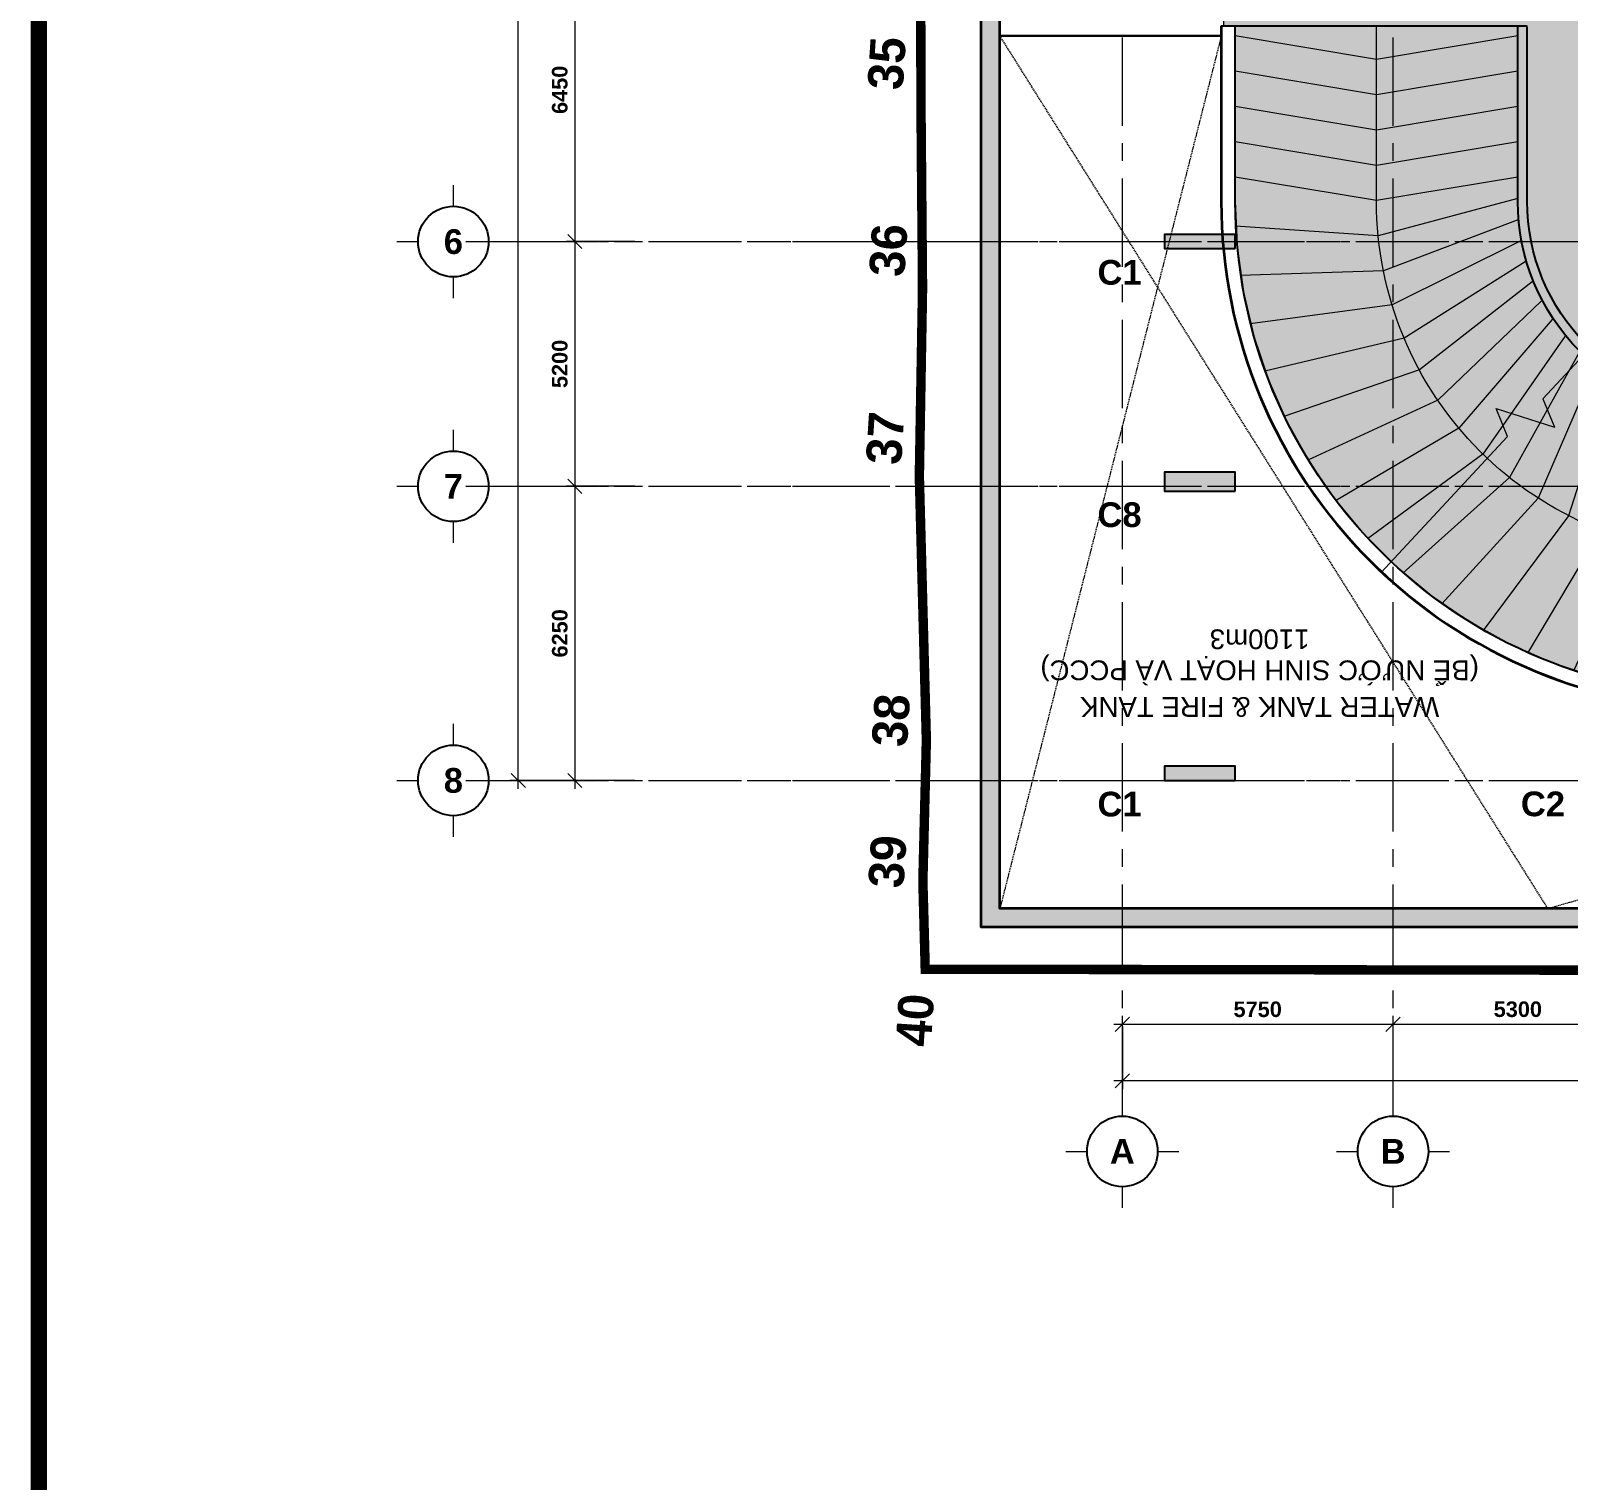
# Model space of a CAD drawing. Header units: millimetres. Extents: x -100356 to 314685, y 446 to 1273965.
# Drawn here: x 17056 to 49712, y 374187 to 404991 of the extents above; entities that cross this region are included whole.
import ezdxf
from ezdxf.enums import TextEntityAlignment as Align
from ezdxf.xclip import XClip

# ---------------------------------------------------------------- set-up
doc = ezdxf.new("R2010")
doc.units = ezdxf.units.MM
doc.header["$XCLIPFRAME"] = 2
for name, pattern in [('20180221 BF$0$b1$0$Kume - Key Plan Boundary', [16, 8, -2, 4, -2]), ('20180221 BF$0$DASHDOT', [1, 0.5, -0.25, 0, -0.25]), ('20180221 BF$0$HIDDEN', [0.375, 0.25, -0.125]), ('20180330-Ascent Plaza-TP-Ban ve so bo$0$20180221 BF$0$b1$0$Core - tb$0$HIDDEN', [0.375, 0.25, -0.125]), ('CENTER', [2, 1.25, -0.25, 0.25, -0.25]), ('gf$0$CENTER2', [28.575, 19.05, -3.175, 3.175, -3.175]), ('gf$0$Kume - Grid Line', [10.5, 6, -1.25, 2, -1.25])]:
    doc.linetypes.add(name, pattern=pattern)
doc.layers.get('DEFPOINTS').update_dxf_attribs({"lineweight": 13})
for name, color, linetype in [('20180221 BF$0$10', 1, 'Continuous'), ('20180221 BF$0$sohieu_diem', 2, 'Continuous'), ('20180221 BF$0$TREE', 99, 'Continuous'), ('NAM', 3, 'Continuous'), ('STR', 7, 'Continuous')]:
    doc.layers.add(name, color=color, linetype=linetype)
for name, color, linetype, lineweight in [('20180221 BF$0$@ color hatch', 7, 'Continuous', 13), ('20180221 BF$0$b1$0$A-_ANOT----_A', 7, 'Continuous', 5), ('20180221 BF$0$b1$0$A-_DETA----_ED', 7, 'Continuous', 9), ('20180221 BF$0$b1$0$A-_WALL----_H', 1, 'Continuous', 18), ('20180221 BF$0$b1$0$C-_SITEBNRY_E', 1, '20180221 BF$0$b1$0$Kume - Key Plan Boundary', 100), ('20180221 BF$0$b1$0$Core - tb$0$A.Concrete', 7, 'Continuous', 35), ('20180221 BF$0$setback', 1, 'Continuous', 13), ('20180221 BF$0$TUONG 2', 2, 'Continuous', 25), ('20180330-Ascent Plaza-TP-Ban ve so bo$0$20180221 BF$0$b1$0$Core - tb$0$A.Thin', 8, 'Continuous', 13), ('20180330-Ascent Plaza-TP-Ban ve so bo$0$20180221 BF$0$Core - tb$0$A.Wall', 2, 'Continuous', 35), ('20180330-Ascent Plaza-TP-Ban ve so bo$0$20180221 BF$0$TEXT', 6, 'Continuous', 20), ('20180330-Ascent Plaza-TP-Ban ve so bo$0$20180221 BF$0$TUONG 2', 2, 'Continuous', 25), ('A.Concrete', 7, 'Continuous', 25), ('gf$0$A.Axis', 251, 'gf$0$CENTER2', 13), ('LC.HA', 250, 'Continuous', 9), ('LDIM OUT', 250, 'Continuous', 13), ('LGI', 250, 'CENTER', 9), ('luoicot', 30, 'Continuous', 13), ('Text 35', 250, 'Continuous', 15)]:
    doc.layers.add(name, color=color, linetype=linetype, lineweight=lineweight)
doc.styles.add('20180221 BF$0$VAPTIMN', font='VNI-Aptima-Bold.TTF')
doc.styles.add('20180330-Ascent Plaza-TP-Ban ve so bo$0$20180221 BF$0$VnArial', font='Font - TrueType - Arial.ttf')
doc.styles.add('ARIAL', font='Font - TrueType - Arial Bold.ttf')
doc.dimstyles.new('TL 150 OUT', dxfattribs={"dimscale": 150, "dimtxt": 2.2, "dimasz": 2, "dimexe": 1.2, "dimexo": 1.5, "dimgap": 1, "dimtad": 1, "dimdec": 0, "dimdsep": 46, "dimtxsty": 'ARIAL', "dimblk": 'OBLIQUE', "dimcen": 2, "dimdle": 1.2, "dimclrd": 256, "dimclre": 256, "dimclrt": 4, "dimaunit": 1, "dimadec": 0, "dimazin": 0, "dimtfac": 1, "dimtdec": 0, "dimtix": 1, "dimtmove": 2, "dimatfit": 3, "dimfxl": 1, "dimtolj": 1, "dimtzin": 0, "dimarcsym": 0})

# ---------------------------------------------------------------- blocks, each defined once
blk = doc.blocks.new('20180221 BF$0$b1$0$Family - ___-1748564-1st Basement')
at = {"layer": '20180221 BF$0$b1$0$C-_SITEBNRY_E', "lineweight": 18}
for p, q in [((112405, 50879), (61188, 50955)), ((112455, 49012), (112405, 50879)), ((112381, 46011), (112455, 49012)), ((112530, 40409), (112381, 46011)), ((112462, 36415), (112530, 40409)), ((112496, 32445), (112462, 36415)), ((112502, 29438), (112496, 32445))]:
    blk.add_line(p, q, dxfattribs=at)
blk = doc.blocks.new('20180221 BF$0$b1$0$KUME - Cut Mark Symbol - Cut Mark-1823924-1st Basement')
at = {"layer": '20180221 BF$0$b1$0$A-_ANOT----_A'}
for p, q in [((-1.83, 0), (-0.91, 1.98)), ((0.92, -1.95), (-0.91, 1.98)), ((-15, 0), (-1.83, 0)), ((1.83, 0), (15, 0)), ((1.83, 0), (0.92, -1.95))]:
    blk.add_line(p, q, dxfattribs=at)
blk = doc.blocks.new('20180221 BF$0$hientrang')
at = {"layer": '20180221 BF$0$10', "color": 1, "linetype": 'Continuous'}
for p, q in [((-95312, 95702, 0), (-99272, 95417, 0)), ((-92312, 95898, 0), (-95312, 95702, 0)), ((-99272, 95417, 0), (-103263, 95232, 0)), ((-103263, 95232, 0), (-108843, 94729, 0)), ((-108843, 94729, 0), (-111844, 94613, 0)), ((-111844, 94613, 0), (-113704, 94445, 0)), ((-113704, 94445, 0), (-110540, 43326, 0))]:
    blk.add_line(p, q, dxfattribs=at)
at = {"layer": '20180221 BF$0$10', "color": 1}
for p, q in [((-95312, 95702, 0), (-99272, 95417, 0)), ((-92312, 95898, 0), (-95312, 95702, 0)), ((-99272, 95417, 0), (-103263, 95232, 0)), ((-103263, 95232, 0), (-108843, 94729, 0)), ((-108843, 94729, 0), (-111844, 94613, 0)), ((-111844, 94613, 0), (-113704, 94445, 0)), ((-113704, 94445, 0), (-110540, 43326, 0))]:
    blk.add_line(p, q, dxfattribs=at)
at = {"layer": '20180221 BF$0$setback', "color": 1, "linetype": '20180221 BF$0$DASHDOT', "ltscale": 200, "const_width": 200, "elevation": 0}
blk.add_lwpolyline([(-64687, 107633), (-71608, 106512), (-73129, 105984), (-73130, 105414), (-77140, 104869), (-77250, 105249), (-77680, 105219), (-77900, 105350), (-82200, 105085), (-86230, 104910), (-87270, 104902), (-90121, 104815), (-91714, 102077), (-92674, 102048), (-92312, 95898), (-95312, 95702), (-99272, 95417), (-103263, 95232), (-108843, 94729), (-111844, 94613), (-113704, 94445), (-110540, 43326), (-98301, 45606), (-91530, 9756)], dxfattribs=at)
at = {"layer": '20180221 BF$0$sohieu_diem', "color": 3, "const_width": 93.8, "elevation": 0}
for points in [[(-95359, 95702, 1), (-95265, 95702, 1)], [(-99319, 95417, 1), (-99226, 95417, 1)], [(-103310, 95232, 1), (-103216, 95232, 1)], [(-111890, 94613, 1), (-111797, 94613, 1)], [(-108890, 94729, 1), (-108796, 94729, 1)], [(-113751, 94445, 1), (-113657, 94445, 1)]]:
    blk.add_lwpolyline(points, format="xyb", close=True, dxfattribs=at)
at = {"layer": '20180221 BF$0$sohieu_diem', "color": 3, "style": '20180221 BF$0$VAPTIMN'}
for s, p in [('35', (-95102, 96106, 0)), ('37', (-103052, 95636, 0)), ('36', (-99062, 95821, 0)), ('39', (-112029, 95018, 0)), ('38', (-109029, 95134, 0)), ('40', (-115355, 94222, 0))]:
    blk.add_text(s, height=750, rotation=359.9273, dxfattribs=at).set_placement(p)
blk = doc.blocks.new('_Oblique')
at = {"color": 0, "linetype": 'ByBlock', "lineweight": -2}
blk.add_line((-0.5, -0.5), (0.5, 0.5), dxfattribs=at)
blk = doc.blocks.new('*D497')
at = {"layer": 'DEFPOINTS', "color": 0, "ltscale": 1000, "transparency": 16777216}
for p in [(2129, 30950), (3629, 30950), (2129, 24500)]:
    blk.add_point(p, dxfattribs=at)
at = {"layer": 'LDIM OUT', "lineweight": -2, "ltscale": 1000, "transparency": 16777216}
for p, q in [((3629, 24320), (3629, 31130)), ((2354, 30950), (3809, 30950)), ((2354, 24500), (3809, 24500))]:
    blk.add_line(p, q, dxfattribs=at)
at = {"layer": 'LDIM OUT', "lineweight": -2, "ltscale": 1000, "transparency": 16777216, "xscale": 300, "yscale": 300, "zscale": 300}
for p, rotation in [((3629, 30950), 90), ((3629, 24500), 270)]:
    blk.add_blockref('_Oblique', p, dxfattribs=dict(at, rotation=rotation))
at = {"layer": 'LDIM OUT', "color": 4, "ltscale": 1000, "transparency": 16777216, "insert": (3947, 27725), "char_height": 330, "attachment_point": 5, "rotation": 270, "style": 'ARIAL'}
blk.add_mtext('\\A1;6450', dxfattribs=at)
blk = doc.blocks.new('*D498')
at = {"layer": 'DEFPOINTS', "color": 0, "ltscale": 1000, "transparency": 16777216}
for p in [(2129, 36150), (3629, 36150), (2129, 30950)]:
    blk.add_point(p, dxfattribs=at)
at = {"layer": 'LDIM OUT', "lineweight": -2, "ltscale": 1000, "transparency": 16777216}
for p, q in [((3629, 30770), (3629, 36330)), ((2354, 36150), (3809, 36150)), ((2354, 30950), (3809, 30950))]:
    blk.add_line(p, q, dxfattribs=at)
at = {"layer": 'LDIM OUT', "lineweight": -2, "ltscale": 1000, "transparency": 16777216, "xscale": 300, "yscale": 300, "zscale": 300}
for p, rotation in [((3629, 36150), 90), ((3629, 30950), 270)]:
    blk.add_blockref('_Oblique', p, dxfattribs=dict(at, rotation=rotation))
at = {"layer": 'LDIM OUT', "color": 4, "ltscale": 1000, "transparency": 16777216, "insert": (3947, 33550), "char_height": 330, "attachment_point": 5, "rotation": 270, "style": 'ARIAL'}
blk.add_mtext('\\A1;5200', dxfattribs=at)
blk = doc.blocks.new('*D499')
at = {"layer": 'DEFPOINTS', "color": 0, "ltscale": 1000, "transparency": 16777216}
for p in [(2129, 42400), (3629, 42400), (2129, 36150)]:
    blk.add_point(p, dxfattribs=at)
at = {"layer": 'LDIM OUT', "lineweight": -2, "ltscale": 1000, "transparency": 16777216}
for p, q in [((3629, 35970), (3629, 42580)), ((2354, 42400), (3809, 42400)), ((2354, 36150), (3809, 36150))]:
    blk.add_line(p, q, dxfattribs=at)
at = {"layer": 'LDIM OUT', "lineweight": -2, "ltscale": 1000, "transparency": 16777216, "xscale": 300, "yscale": 300, "zscale": 300}
for p, rotation in [((3629, 42400), 90), ((3629, 36150), 270)]:
    blk.add_blockref('_Oblique', p, dxfattribs=dict(at, rotation=rotation))
at = {"layer": 'LDIM OUT', "color": 4, "ltscale": 1000, "transparency": 16777216, "insert": (3947, 39275), "char_height": 330, "attachment_point": 5, "rotation": 270, "style": 'ARIAL'}
blk.add_mtext('\\A1;6250', dxfattribs=at)
blk = doc.blocks.new('*D505')
at = {"layer": 'DEFPOINTS', "color": 0, "ltscale": 1000, "transparency": 16777216}
for p in [(-19050, 49084), (-13750, 49084), (-13750, 47584)]:
    blk.add_point(p, dxfattribs=at)
at = {"layer": 'LDIM OUT', "lineweight": -2, "ltscale": 1000, "transparency": 16777216}
for p, q in [((-19050, 48859), (-19050, 47404)), ((-13750, 48859), (-13750, 47404)), ((-19230, 47584), (-13570, 47584))]:
    blk.add_line(p, q, dxfattribs=at)
at = {"layer": 'LDIM OUT', "lineweight": -2, "ltscale": 1000, "transparency": 16777216, "xscale": 300, "yscale": 300, "zscale": 300, "rotation": 180}
blk.add_blockref('_Oblique', (-19050, 47584), dxfattribs=at)
at = {"layer": 'LDIM OUT', "lineweight": -2, "ltscale": 1000, "transparency": 16777216, "xscale": 300, "yscale": 300, "zscale": 300}
blk.add_blockref('_Oblique', (-13750, 47584), dxfattribs=at)
at = {"layer": 'LDIM OUT', "color": 4, "ltscale": 1000, "transparency": 16777216, "insert": (-16400, 47265), "char_height": 330, "attachment_point": 5, "rotation": 180, "style": 'ARIAL'}
blk.add_mtext('\\A1;5300', dxfattribs=at)
blk = doc.blocks.new('*D506')
at = {"layer": 'DEFPOINTS', "color": 0, "ltscale": 1000, "transparency": 16777216}
for p in [(-13750, 49084), (-8000, 49084), (-8000, 47584)]:
    blk.add_point(p, dxfattribs=at)
at = {"layer": 'LDIM OUT', "lineweight": -2, "ltscale": 1000, "transparency": 16777216}
for p, q in [((-13750, 48859), (-13750, 47404)), ((-8000, 48859), (-8000, 47404)), ((-13930, 47584), (-7820, 47584))]:
    blk.add_line(p, q, dxfattribs=at)
at = {"layer": 'LDIM OUT', "lineweight": -2, "ltscale": 1000, "transparency": 16777216, "xscale": 300, "yscale": 300, "zscale": 300, "rotation": 180}
blk.add_blockref('_Oblique', (-13750, 47584), dxfattribs=at)
at = {"layer": 'LDIM OUT', "lineweight": -2, "ltscale": 1000, "transparency": 16777216, "xscale": 300, "yscale": 300, "zscale": 300}
blk.add_blockref('_Oblique', (-8000, 47584), dxfattribs=at)
at = {"layer": 'LDIM OUT', "color": 4, "ltscale": 1000, "transparency": 16777216, "insert": (-10875, 47266), "char_height": 330, "attachment_point": 5, "rotation": 180, "style": 'ARIAL'}
blk.add_mtext('\\A1;5750', dxfattribs=at)
blk = doc.blocks.new('BLOCK TRUC')
for p, q in [((0, 500), (0, 800)), ((500, 0), (800, 0)), ((-800, 0), (-500, 0)), ((0, -800), (0, -500))]:
    blk.add_line(p, q)
at = {"lineweight": 25}
blk.add_circle((0, 0), 500, dxfattribs=at)
at = {"style": 'ARIAL'}
blk.add_attdef('1-2', text='', height=350, rotation=0, dxfattribs=at).set_placement((0, 0), align=Align.MIDDLE_CENTER)
blk = doc.blocks.new('*D508')
at = {"layer": 'DEFPOINTS', "color": 0, "ltscale": 1000, "transparency": 16777216}
for p in [(-49500, 49084), (-8000, 48784), (-8000, 47404)]:
    blk.add_point(p, dxfattribs=at)
at = {"layer": 'LDIM OUT', "lineweight": -2, "ltscale": 1000, "transparency": 16777216}
for p, q in [((-49680, 48784), (-7820, 48784)), ((-49500, 48859), (-49500, 48604)), ((-8000, 47629), (-8000, 48964))]:
    blk.add_line(p, q, dxfattribs=at)
at = {"layer": 'LDIM OUT', "lineweight": -2, "ltscale": 1000, "transparency": 16777216, "xscale": 300, "yscale": 300, "zscale": 300, "rotation": 180}
blk.add_blockref('_Oblique', (-49500, 48784), dxfattribs=at)
at = {"layer": 'LDIM OUT', "lineweight": -2, "ltscale": 1000, "transparency": 16777216, "xscale": 300, "yscale": 300, "zscale": 300}
blk.add_blockref('_Oblique', (-8000, 48784), dxfattribs=at)
at = {"layer": 'LDIM OUT', "color": 4, "ltscale": 1000, "transparency": 16777216, "insert": (-28750, 48466), "char_height": 330, "attachment_point": 5, "rotation": 180, "style": 'ARIAL'}
blk.add_mtext('\\A1;41500', dxfattribs=at)
blk = doc.blocks.new('*D509')
at = {"layer": 'DEFPOINTS', "color": 0, "ltscale": 1000, "transparency": 16777216}
for p in [(2129, 42400), (2129, 0), (4829, 0)]:
    blk.add_point(p, dxfattribs=at)
at = {"layer": 'LDIM OUT', "lineweight": -2, "ltscale": 1000, "transparency": 16777216}
for p, q in [((4829, 42580), (4829, -180)), ((2354, 42400), (5009, 42400)), ((2354, 0), (5009, 0))]:
    blk.add_line(p, q, dxfattribs=at)
at = {"layer": 'LDIM OUT', "lineweight": -2, "ltscale": 1000, "transparency": 16777216, "xscale": 300, "yscale": 300, "zscale": 300}
for p, rotation in [((4829, 42400), 90), ((4829, 0), 270)]:
    blk.add_blockref('_Oblique', p, dxfattribs=dict(at, rotation=rotation))
at = {"layer": 'LDIM OUT', "color": 4, "ltscale": 1000, "transparency": 16777216, "insert": (5147, 21200), "char_height": 330, "attachment_point": 5, "rotation": 270, "style": 'ARIAL'}
blk.add_mtext('\\A1;42400', dxfattribs=at)
blk = doc.blocks.new('*U573')
at = {"layer": '20180221 BF$0$b1$0$A-_DETA----_ED', "elevation": 0}
blk.add_lwpolyline([(500, -3000), (0, 0), (500, 3000)], dxfattribs=at)
blk = doc.blocks.new('*U574')
at = {"layer": '20180221 BF$0$TUONG 2', "color": 0, "linetype": 'ByBlock', "lineweight": -2}
for p, rotation in [((-23301, -15980, 0), 90.00000000000121), ((-23301, -16730, 0), 90.00000000000121), ((-23301, -17480, 0), 90.00000000000121), ((-23301, -18230, 0), 90.00000000000121), ((-23301, -18980, 0), 90.00000000000121), ((-23265, -19729, 0), 95.575925440273), ((-23155, -20470, 0), 101.3055033915811), ((-22972, -21197, 0), 107.0350813428893), ((-22716, -21902, 0), 112.7646592941976), ((-22392, -22578, 0), 118.4942372455057), ((-22002, -23218, 0), 124.2238151968139), ((-21550, -23816, 0), 129.9533931481221), ((-21040, -24366, 0), 135.6829710994303), ((-20479, -24863, 0), 141.4125490507385), ((-19870, -25300, 0), 147.1421270020466), ((-19221, -25675, 0), 152.8717049533548), ((-18537, -25983, 0), 158.6012829046629), ((-17826, -26221, 0), 164.3308608559709), ((-17095, -26388, 0), 170.060438807279), ((-16351, -26480, 0), 175.7900167585872), ((-15602, -26500, 0), 180), ((-14852, -26500, 0), 180), ((-14102, -26500, 0), 180), ((-13352, -26500, 0), 180), ((-12602, -26500, 0), 180), ((-11852, -26500, 0), 180), ((-11102, -26500, 0), 180), ((-10352, -26500, 0), 180), ((-9602, -26500, 0), 180), ((-8852, -26500, 0), 180), ((-8102, -26500, 0), 180), ((-7352, -26500, 0), 180), ((-6602, -26500, 0), 180), ((-5852, -26500, 0), 180), ((-5102, -26500, 0), 180), ((-4352, -26500, 0), 180), ((-3602, -26500, 0), 180), ((-2852, -26500, 0), 180), ((-2102, -26500, 0), 180)]:
    blk.add_blockref('*U573', p, dxfattribs=dict(at, rotation=rotation))
blk = doc.blocks.new('ramp')
at = {"layer": '20180221 BF$0$b1$0$A-_DETA----_ED', "elevation": 0}
blk.add_lwpolyline([(-2102, -26500), (-15801, -26500, -0.414214), (-23301, -19000), (-23301, -15277)], format="xyb", dxfattribs=at)
at = {"layer": '20180221 BF$0$TUONG 2', "ltscale": 0.5, "elevation": 0}
for points in [[(-26601, -15266), (-20101, -15266)], [(-2102, -23300), (-2100, -29800)]]:
    blk.add_lwpolyline(points, dxfattribs=at)
for points in [[(-2102, -29500), (-15801, -29500, -0.414214), (-26301, -19000), (-26301, -15266)], [(-2102, -23500), (-15801, -23500, -0.414214), (-20301, -19000), (-20301, -15277)], [(-2102, -23300), (-15801, -23300, -0.414214), (-20101, -19000), (-20101, -15277)]]:
    blk.add_lwpolyline(points, format="xyb", dxfattribs=at)
at = {"layer": '20180221 BF$0$TUONG 2'}
blk.add_blockref('*U574', (0, 0), dxfattribs=at)
blk = doc.blocks.new('X-GRID')
at = {"layer": 'LGI', "ltscale": 1500}
for p, q in [((-13750, 49486.8), (-13750, -7272.6)), ((-8000, 49486.8), (-8000, -7272.6)), ((5008.8, 42400), (-57318.6, 42400)), ((5008.8, 36150), (-57318.6, 36150)), ((5008.8, 30950), (-57318.6, 30950))]:
    blk.add_line(p, q, dxfattribs=at)
at = {"xscale": 1.5, "yscale": 1.5, "zscale": 1.5, "rotation": 180}
for p, values in [((-13750, 50284), {'1-2': 'B'}), ((-8000, 50284), {'1-2': 'A'}), ((6208.8, 42400), {'1-2': '8'}), ((6208.8, 36150), {'1-2': '7'}), ((6208.8, 30950), {'1-2': '6'})]:
    blk.add_blockref('BLOCK TRUC', p, dxfattribs=at).add_auto_attribs(values)
at = {"layer": 'LDIM OUT', "ltscale": 1000}
for base, p1, p2, picture, middle in [((-8000, 48784), (-49500, 49084), (-8000, 47404), '*D508', (-28750, 48465.5)), ((-13750, 47584), (-19050, 49084), (-13750, 49084), '*D505', (-16400, 47265.4)), ((-8000, 47584), (-13750, 49084), (-8000, 49084), '*D506', (-10875, 47265.5))]:
    dim = blk.add_linear_dim(base=base, p1=p1, p2=p2, dimstyle='TL 150 OUT', override={"dimtad": 4}, dxfattribs=at)
    dim.commit()
    dim.dimension.update_dxf_attribs({"geometry": picture, "text_midpoint": middle})
for base, p1, p2, picture, middle in [((3628.8, 42400), (2128.8, 36150), (2128.8, 42400), '*D499', (3947.3, 39275)), ((4828.8, 0), (2128.8, 42400), (2128.8, 0), '*D509', (5147.3, 21200)), ((3628.8, 36150), (2128.8, 30950), (2128.8, 36150), '*D498', (3947.3, 33550)), ((3628.8, 30950), (2128.8, 24500), (2128.8, 30950), '*D497', (3947.3, 27725))]:
    dim = blk.add_linear_dim(base=base, p1=p1, p2=p2, angle=90, dimstyle='TL 150 OUT', override={"dimtad": 4}, dxfattribs=at)
    dim.commit()
    dim.dimension.update_dxf_attribs({"geometry": picture, "text_midpoint": middle})
blk = doc.blocks.new('A$C60262ED2')
at = {"layer": 'LC.HA'}
h = blk.add_hatch(color=256, dxfattribs=at)
h.dxf.hatch_style = 1
h.paths.add_polyline_path([(17808, 20384), (17808, 20684), (16308, 20684), (16308, 20384)])
h = blk.add_hatch(color=256, dxfattribs=at)
h.dxf.hatch_style = 1
h.paths.add_polyline_path([(17808, 15234), (17808, 15634), (16308, 15634), (16308, 15234)])
h = blk.add_hatch(color=256, dxfattribs=at)
h.dxf.hatch_style = 1
h.paths.add_polyline_path([(17808, 9084), (17808, 9384), (16308, 9384), (16308, 9084)])
at = {"layer": 'STR', "ltscale": 1000, "elevation": 0}
for points in [[(17808, 20384), (17808, 20684), (16308, 20684), (16308, 20384)], [(17808, 15234), (17808, 15634), (16308, 15634), (16308, 15234)], [(17808, 9084), (17808, 9384), (16308, 9384), (16308, 9084)]]:
    blk.add_lwpolyline(points, close=True, dxfattribs=at)
at = {"rotation": 180}
blk.add_blockref('X-GRID', (7409, 51484, 0), dxfattribs=at)
at = {"layer": 'Text 35', "ltscale": 1000, "style": 'ARIAL'}
for s, p in [('C1', (14882, 19618, 0)), ('C8', (14881, 14468, 0)), ('C1', (14881, 8318, 0)), ('C2', (23874, 8323, 0))]:
    blk.add_text(s, height=525, dxfattribs=at).set_placement(p)
blk = doc.blocks.new('column')
at = {"layer": 'luoicot', "ltscale": 0.5}
blk.add_blockref('A$C60262ED2', (-47109, -40384, 0), dxfattribs=at)

msp = doc.modelspace()

# ---------------------------------------------------------------- hatches: boundary and pattern name
at = {"layer": '20180221 BF$0$b1$0$A-_WALL----_H'}
h = msp.add_hatch(color=250, dxfattribs=at)
h.paths.add_polyline_path([(29140.7, 434512.1), (83338.5, 434512.1), (84916, 423396.9), (115531.1, 430750.7), (117417.3, 424894.4), (137970.3, 431513.9), (139564.1, 426065.1), (145578.1, 405504.6), (84657.1, 398198), (86145.9, 385941.2), (37240.4, 385941.2), (37240.4, 407541.7), (31526.6, 407541.7), (29140.7, 409140.4)])
h.paths.add_polyline_path([(29540.7, 434112.1), (82991.2, 434112.1), (84581.7, 422905.2), (115264.1, 430275.2), (117159.2, 424391), (137701.8, 431007.1), (139180.2, 425952.8), (145061.6, 405845.5), (84211.7, 398547.4), (85694.4, 386341.2), (37640.4, 386341.2), (37640.4, 407941.7), (31648.3, 407941.7), (29540.7, 409353.9)], flags=16)
at = {"layer": 'NAM', "ltscale": 0.5}
h = msp.add_hatch(color=252, dxfattribs=at)
h.dxf.hatch_style = 1
edge = h.paths.add_edge_path()
edge.add_line((36240.7, 434112.1), (36240.7, 431459.6))
edge.add_line((36240.7, 431459.6), (42390.8, 431459.6))
edge.add_line((42390.8, 431459.6), (42390.8, 405094.2))
edge.add_line((42390.8, 405094.2), (42640, 405094.2))
edge.add_line((42640, 405094.2), (42640, 401359.6))
edge.add_arc((53140, 401359.6), 10500, 180, 270)
edge.add_line((53140, 390859.6), (66839, 390859.6))
edge.add_line((66839, 390859.6), (66839, 386341.2))
edge.add_line((66839, 386341.2), (85694.4, 386341.2))
edge.add_line((85694.4, 386341.2), (84211.7, 398547.4))
edge.add_line((84211.7, 398547.4), (136577.3, 404827.9))
edge.add_line((136577.3, 404827.9), (134545.8, 421787.7))
edge.add_line((134545.8, 421787.7), (126157.9, 420786.1))
edge.add_line((126157.9, 420786.1), (125778.7, 423952.2))
edge.add_line((125778.7, 423952.2), (131668.8, 426068.3))
edge.add_line((131668.8, 426068.3), (133999.6, 426347.5))
edge.add_line((133999.6, 426347.5), (133601.9, 429667.8))
edge.add_line((133601.9, 429667.8), (133596.4, 429684.9))
edge.add_line((133596.4, 429684.9), (117159.2, 424391))
edge.add_line((117159.2, 424391), (115264.1, 430275.2))
edge.add_line((115264.1, 430275.2), (84581.7, 422905.2))
edge.add_line((84581.7, 422905.2), (82991.2, 434112.1))
edge.add_line((82991.2, 434112.1), (79040.8, 434112.1))
edge.add_line((79040.8, 434112.1), (79040.8, 429956.5))
edge.add_line((79040.8, 429956.5), (72890.9, 429956.5))
edge.add_line((72890.9, 429956.5), (72890.9, 434112.1))
edge.add_line((72890.9, 434112.1), (36240.7, 434112.1))
h.paths.add_polyline_path([(106186.2, 417046.3), (105230.3, 424991.7), (110701.8, 426421.3), (112252.9, 425473.6), (113166.9, 417887.4)], flags=16)
h.paths.add_polyline_path([(63470.8, 404138.4), (68944.4, 404138.4), (68944.4, 409176.7), (71340.8, 409176.7), (71340.8, 420359.7), (66243, 420359.6), (66243, 417959.6), (63473.1, 417959.6), (63473.1, 417759.6)], flags=16)

# ---------------------------------------------------------------- linework, layer by layer
at = {"layer": '20180221 BF$0$@ color hatch', "color": 7, "linetype": '20180221 BF$0$HIDDEN', "ltscale": 1000, "const_width": 30, "elevation": 0}
msp.add_lwpolyline([(115264.1, 430275.2), (84581.7, 422905.2), (82991.2, 434112.1), (79040.8, 434112.1), (79040.8, 429956.5), (72890.9, 429956.5), (72890.9, 434112.1), (36240.7, 434112.1), (36240.7, 431459.6), (42390.8, 431459.6), (42390.8, 405094.2), (42640, 405094.2), (42640, 401359.6, 0.4142136), (53140, 390859.6), (66839, 390859.6), (66839, 386341.2), (85694.4, 386341.2), (84211.7, 398547.4), (136577.3, 404827.9)], format="xyb", dxfattribs=at)
msp.add_lwpolyline([(37640.3, 404888.6), (42340, 404888.6), (42343.7, 401348.5, 0.4057998), (52843.7, 390563.8), (52843.7, 390556.7), (64039, 390556.7), (64039, 386344.2), (37640.3, 386344.2)], format="xyb", close=True, dxfattribs=at)
at = {"layer": '20180221 BF$0$b1$0$Core - tb$0$A.Concrete', "elevation": 0}
for points in [[(29140.7, 434512.1), (83338.5, 434512.1), (84916, 423396.9), (115531.1, 430750.7), (117417.3, 424894.4), (137970.3, 431513.9), (139564.1, 426065.1), (145578.1, 405504.6), (84657.1, 398198), (86145.9, 385941.2), (37240.4, 385941.2), (37240.4, 407541.7), (31526.6, 407541.7), (29140.7, 409140.4)], [(29540.7, 434112.1), (82991.2, 434112.1), (84581.7, 422905.2), (115264.1, 430275.2), (117159.2, 424391), (137701.8, 431007.1), (139180.2, 425952.8), (145061.6, 405845.5), (84211.7, 398547.4), (85694.4, 386341.2), (37640.4, 386341.2), (37640.4, 407941.7), (31648.3, 407941.7), (29540.7, 409353.9)]]:
    msp.add_lwpolyline(points, close=True, dxfattribs=at)
at = {"layer": '20180330-Ascent Plaza-TP-Ban ve so bo$0$20180221 BF$0$b1$0$Core - tb$0$A.Thin', "linetype": '20180330-Ascent Plaza-TP-Ban ve so bo$0$20180221 BF$0$b1$0$Core - tb$0$HIDDEN', "ltscale": 100, "elevation": 0}
for points in [[(49278.6, 386338.1), (37640.4, 404882.5)], [(42340, 404869.8), (37640.4, 386338.1)], [(49278.6, 386338.1), (64035.3, 390559.8)]]:
    msp.add_lwpolyline(points, dxfattribs=at)
at = {"layer": '20180330-Ascent Plaza-TP-Ban ve so bo$0$20180221 BF$0$Core - tb$0$A.Wall', "ltscale": 0.5, "elevation": 0}
msp.add_lwpolyline([(42340, 405094.2), (42340, 401359.6, 0.4142136), (53140, 390559.6), (66839, 390559.6)], format="xyb", dxfattribs=at)
at = {"layer": '20180330-Ascent Plaza-TP-Ban ve so bo$0$20180221 BF$0$TUONG 2', "ltscale": 0.5}
msp.add_line((37640.4, 404882.5, 0), (42340, 404882.5, 0), dxfattribs=at)
at = {"layer": 'DEFPOINTS', "const_width": 345.1, "elevation": 0}
msp.add_lwpolyline([(17228.7, 366757.2), (17228.7, 467538.9), (159772.7, 467538.9), (159772.7, 366757.2)], close=True, dxfattribs=at)
at = {"layer": 'gf$0$A.Axis', "linetype": 'gf$0$Kume - Grid Line', "lineweight": 9, "ltscale": 100}
for p, q in [((26299.5, 400509.6, 0), (89559.5, 400509.6, 0)), ((26299.5, 395309.6, 0), (89559.5, 395309.6, 0)), ((26299.5, 389059.6, 0), (89559.5, 389059.6, 0))]:
    msp.add_line(p, q, dxfattribs=at)

# ---------------------------------------------------------------- block references
at = {"layer": '20180221 BF$0$b1$0$A-_ANOT----_A', "xscale": 300, "yscale": 300, "zscale": 300, "rotation": 227.0869114460696}
msp.add_blockref('20180221 BF$0$b1$0$KUME - Cut Mark Symbol - Cut Mark-1823924-1st Basement', (48798.4, 396767.2, 0), dxfattribs=at)
at = {"layer": '20180221 BF$0$b1$0$C-_SITEBNRY_E', "lineweight": 18, "rotation": 180}
msp.add_blockref('20180221 BF$0$b1$0$Family - ___-1748564-1st Basement', (148459.1, 435926.7, 0), dxfattribs=at)
at = {"layer": '20180221 BF$0$TREE'}
ref = msp.add_blockref('20180221 BF$0$hientrang', (137502.3, 492549.7, 0), dxfattribs=dict(at, rotation=86.37342821610302))
XClip(ref).set_block_clipping_path([(-133148.1755428242, 112075.9558377523), (-124131.7889780848, -30182.5877385634), (-23551.8986045148, -23807.8059542924), (-32568.2851692542, 118450.7376220233)])
at = {"layer": '20180221 BF$0$TUONG 2'}
msp.add_blockref('ramp', (68940.8, 420359.7, 0), dxfattribs=at)
at = {"layer": 'A.Concrete'}
msp.add_blockref('column', (71940.6, 420359.6, 0), dxfattribs=at)

# ---------------------------------------------------------------- texts
at = {"layer": '20180330-Ascent Plaza-TP-Ban ve so bo$0$20180221 BF$0$TEXT', "char_height": 420, "width": 10564.245, "attachment_point": 2, "rotation": 180, "line_spacing_factor": 0.941778, "style": '20180330-Ascent Plaza-TP-Ban ve so bo$0$20180221 BF$0$VnArial'}
for s, insert in [('(BỂ NƯỚC SINH HOẠT VÀ PCCC)\\P1100m3', (43157.1, 391189.5, 0)), ('WATER TANK & FIRE TANK', (43157.1, 390408.8, 0))]:
    msp.add_mtext(s, dxfattribs=dict(at, insert=insert))

doc.saveas('drawing.dxf')
